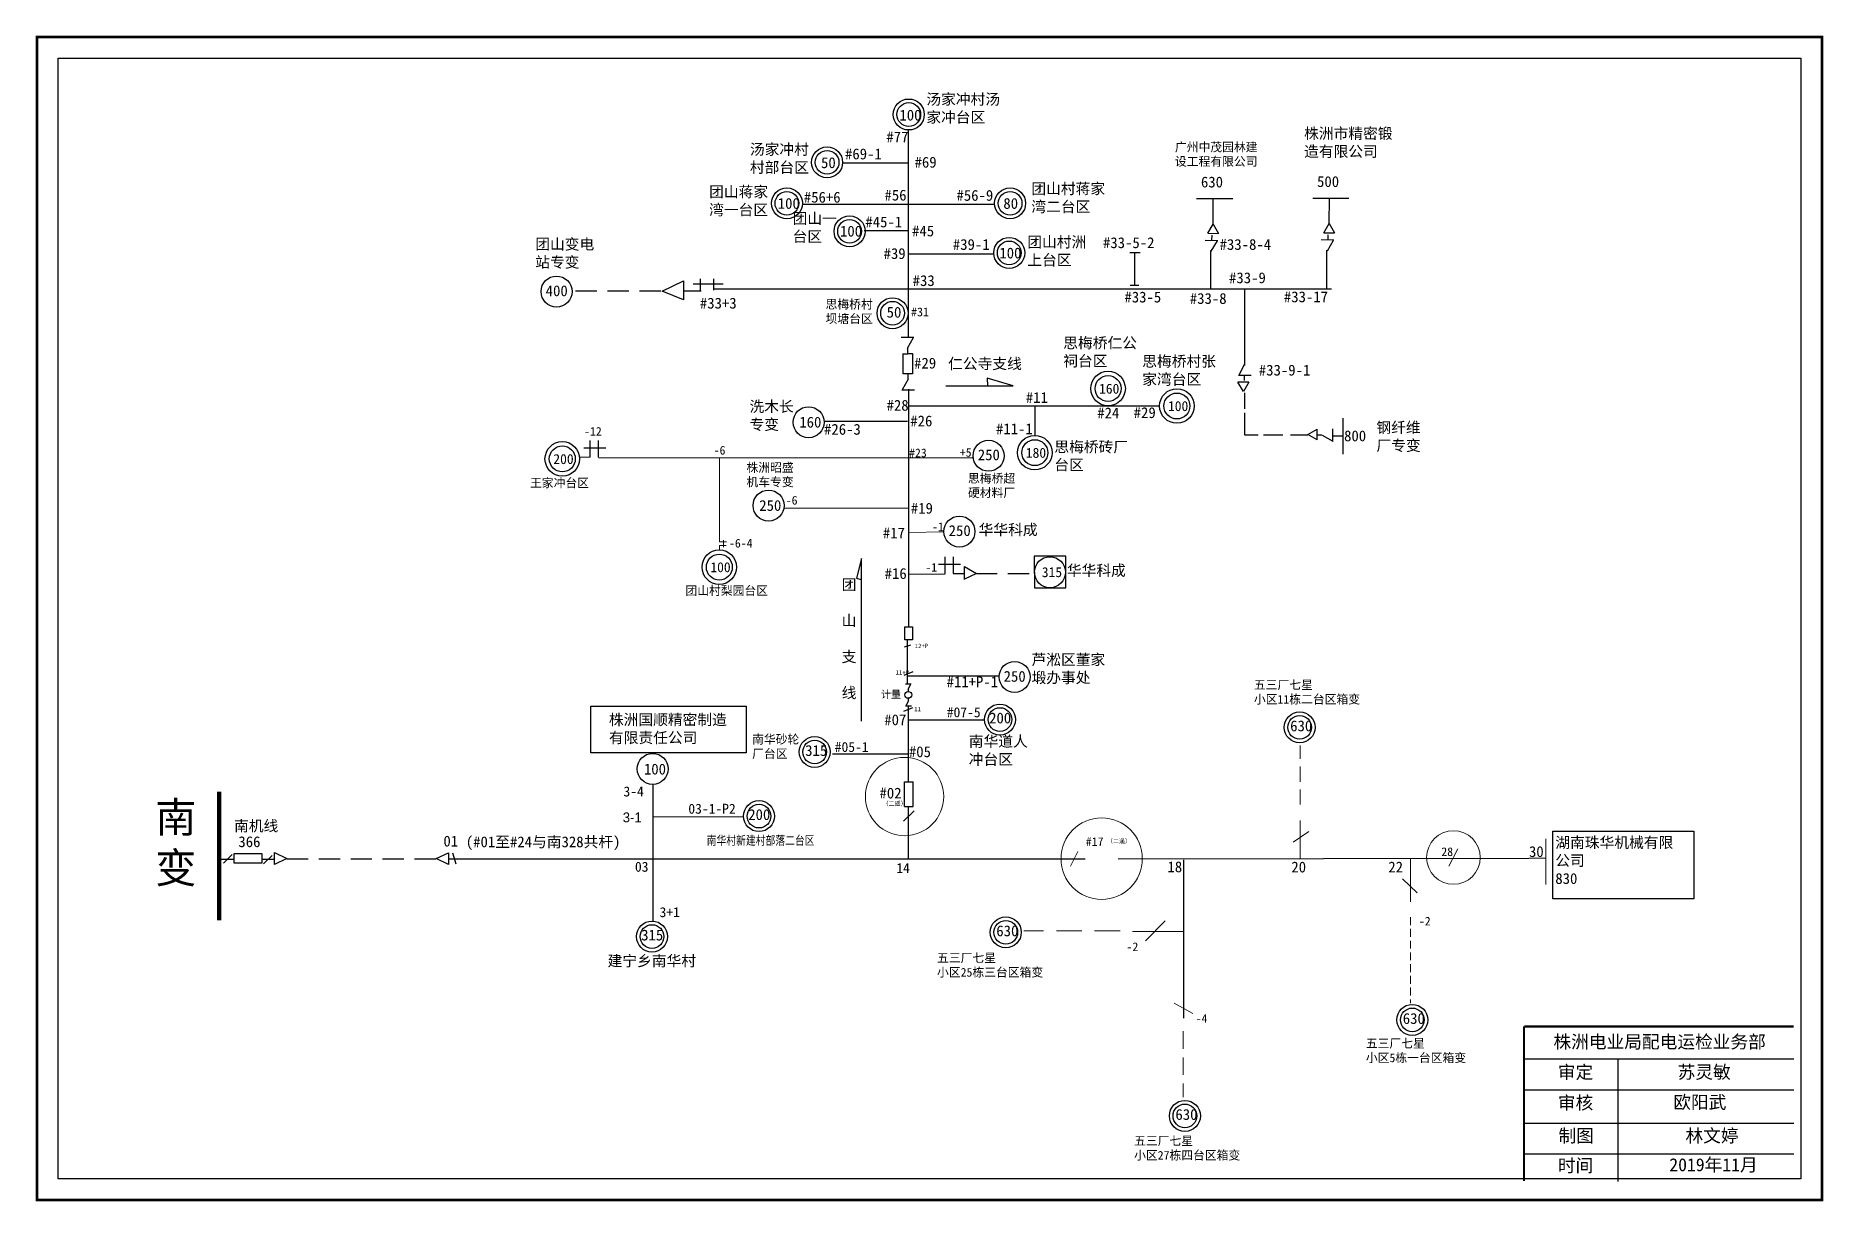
# Model space of a CAD drawing. Extents: x -41 to 372, y -23 to 247.
import ezdxf

# ---------------------------------------------------------------- set-up
doc = ezdxf.new("R2010")
doc.units = 0
doc.header["$LTSCALE"] = 0.774411
doc.linetypes.add('ACAD_ISO02W100', pattern=[15, 12, -3])
doc.linetypes.add('DASHED2', pattern=[9.525, 6.35, -3.175])
doc.layers.get('0').update_dxf_attribs({"linetype": 'CONTINUOUS'})
doc.layers.add('0-RefEdit0', color=7, linetype='CONTINUOUS')
doc.layers.add('MiniCADViewLayer', color=7, linetype='CONTINUOUS')
doc.styles.add('hztxt_txtstyle_2.27', font='', dxfattribs={"height": 2.26771, "bigfont": 'hztxt.shx'})
doc.styles.add('SimSun_txtstyle_2.00_0_0', font='', dxfattribs={"height": 2})
doc.styles.add('SimSun_txtstyle_2.30_0_0', font='', dxfattribs={"height": 2.3})
doc.styles.add('SimSun_txtstyle_2.50_0_0', font='', dxfattribs={"height": 2.5})
doc.styles.add('SimSun_txtstyle_200.00_0_0200', font='', dxfattribs={"height": 200})
doc.styles.get("Standard").update_dxf_attribs({"font": '', "height": 2.5})
doc.styles.add('字体', font='', dxfattribs={"height": 2.5})
doc.styles.add('宋体_txtstyle_100.00_0_0100', font='SIMSUN.TTC', dxfattribs={"height": 100})
doc.styles.add('宋体_txtstyle_200.00_0_0200', font='SIMSUN.TTC', dxfattribs={"height": 200})
doc.styles.get('hztxt_txtstyle_2.27').set_extended_font_data('hztxt')
doc.styles.get('SimSun_txtstyle_2.00_0_0').set_extended_font_data('SimSun')
doc.styles.get('SimSun_txtstyle_2.30_0_0').set_extended_font_data('SimSun')
doc.styles.get('SimSun_txtstyle_2.50_0_0').set_extended_font_data('SimSun')
doc.styles.get('SimSun_txtstyle_200.00_0_0200').set_extended_font_data('SimSun')
doc.styles.get('Standard').set_extended_font_data('SimSun')
doc.styles.get('字体').set_extended_font_data('SimSun')

msp = doc.modelspace()

# ---------------------------------------------------------------- linework, layer by layer
at = {"color": 0}
for p, q in [((160.78, 177.16), (160.78, 225.09)), ((231.27, 203.29), (231.28, 209.19)), ((258.11, 203.4), (258.13, 209.29)), ((229.99, 201.17), (231.27, 203.29)), ((231.27, 203.29), (232.47, 201.12)), ((256.83, 201.27), (258.11, 203.4)), ((258.11, 203.4), (259.32, 201.23)), ((150.56, 201.78), (160.61, 201.78)), ((229.99, 201.17), (232.47, 201.12)), ((256.83, 201.27), (259.32, 201.23)), ((213.1, 189.2), (213.1, 196.72)), ((230.71, 188.24), (230.71, 197.17)), ((257.55, 188.34), (257.55, 197.27)), ((115.76, 188.32), (220.89, 188.32)), ((239.46, 166.73), (236.98, 166.71)), ((238.24, 164.57), (236.98, 166.71)), ((239.46, 166.73), (238.24, 164.57)), ((160.55, 157.67), (141.33, 157.67)), ((253.15, 154.63), (255.29, 155.89)), ((255.31, 153.41), (253.15, 154.63)), ((255.31, 153.41), (255.29, 155.89)), ((160.85, 122.4), (169.27, 122.48)), ((160.65, 98.86), (181.6, 98.86)), ((160.91, 88.74), (178.33, 88.74)), ((143.21, 80.87), (160.63, 80.87)), ((159.88, 68.67), (159.88, 74.39)), ((159.88, 74.39), (161.88, 74.39)), ((161.88, 68.67), (161.88, 74.39)), ((159.88, 68.67), (161.88, 68.67))]:
    msp.add_line(p, q, dxfattribs=at)
at = {"color": 0, "linetype": 'Continuous'}
for p, q in [((160.65, 217.39), (145.7, 217.39)), ((136.35, 207.9), (180.63, 207.9)), ((227.42, 209.17), (235.82, 209.21)), ((254.27, 209.28), (262.66, 209.31)), ((232.29, 199.43), (229.39, 199.51)), ((230.8, 196.99), (232.24, 199.44)), ((230.93, 200.7), (230.9, 199.6)), ((259.14, 199.54), (256.24, 199.62)), ((257.65, 197.09), (259.09, 199.54)), ((257.78, 200.81), (257.75, 199.7)), ((160.68, 196.43), (180.42, 196.43)), ((211.97, 196.72), (214.38, 196.72)), ((112.68, 188.03), (112.68, 190.66)), ((115.78, 188.03), (115.78, 190.66)), ((103.86, 187.76), (108.76, 190.14)), ((108.76, 185.8), (103.86, 187.76)), ((108.76, 190.14), (108.76, 185.8)), ((112.86, 187.79), (108.93, 187.79)), ((111.01, 189.46), (117.93, 189.46)), ((212.03, 189.2), (214.09, 189.2)), ((220.91, 188.34), (258.62, 188.34)), ((238.49, 188.1), (238.49, 170.59)), ((162, 177.06), (159.1, 177.06)), ((160.55, 174.51), (160.55, 173.43)), ((160.57, 174.57), (161.95, 177.06)), ((238.53, 170.89), (237.16, 168.4)), ((160.7, 167.47), (159.33, 164.98)), ((160.72, 167.53), (160.72, 168.61)), ((169.46, 165.88), (184.97, 165.88)), ((184.97, 165.88), (179, 167.7)), ((179, 167.7), (179.09, 165.88)), ((237.1, 168.4), (240.01, 168.4)), ((238.5, 167.17), (238.5, 168.28)), ((159.27, 164.98), (162.17, 164.98)), ((160.85, 110.2), (160.85, 165.1)), ((238.5, 164.29), (238.5, 160.55)), ((238.5, 159.66), (238.5, 154.54)), ((261.28, 150.07), (261.28, 158.42)), ((87.21, 149.38), (87.21, 153.3)), ((89.05, 153.3), (89.05, 149.38)), ((238.5, 154.54), (241.65, 154.54)), ((242.9, 154.54), (247.36, 154.54)), ((249.15, 154.54), (253.14, 154.54)), ((256.41, 154.51), (255.33, 154.51)), ((256.47, 154.49), (258.96, 153.11)), ((258.95, 154.37), (261.11, 154.37)), ((258.96, 153.06), (258.96, 155.96)), ((85.71, 151.57), (90.78, 151.57)), ((149.95, 125.97), (148.74, 121.43)), ((149.95, 88.42), (149.95, 125.97)), ((167.75, 124.68), (172.81, 124.68)), ((169.24, 122.5), (169.24, 126.41)), ((171.09, 126.41), (171.09, 122.5)), ((173.73, 121.11), (173.73, 124.11)), ((173.73, 124.11), (176.5, 122.5)), ((148.74, 121.43), (149.8, 121.13)), ((171.09, 122.5), (173.62, 122.5)), ((176.5, 122.5), (173.73, 121.23)), ((161.4, 96.96), (160.06, 96.96)), ((160.73, 95.78), (160.73, 95.28)), ((160.74, 95.81), (161.37, 96.96)), ((160.13, 91.98), (161.47, 91.98)), ((160.79, 93.13), (160.16, 91.98)), ((160.8, 93.16), (160.8, 93.66)), ((160.8, 74.39), (160.8, 91.95)), ((101.64, 73.69), (101.64, 56.48)), ((160.79, 56.63), (160.81, 67.62)), ((160.81, 67.62), (160.81, 68.71)), ((51.57, 56.68), (54.45, 57.99)), ((54.45, 57.99), (54.45, 55.24)), ((54.45, 55.24), (51.57, 56.68)), ((54.48, 56.62), (201.63, 56.62)), ((56.19, 55.35), (55.39, 57.86)), ((101.66, 56.39), (101.66, 42.24)), ((209.28, 56.62), (304.23, 56.77))]:
    msp.add_line(p, q, dxfattribs=at)
at = {"color": 0, "linetype": 'DASHED2'}
for p, q in [((103.48, 187.75), (83.01, 187.75)), ((176.38, 122.5), (189.84, 122.5))]:
    msp.add_line(p, q, dxfattribs=at)
at = {"color": 7, "linetype": 'Continuous', "lineweight": 0, "ltscale": 0.262116}
msp.add_line((87.21, 149.38), (84.78, 149.38), dxfattribs=at)
at = {"color": 7, "linetype": 'Continuous', "lineweight": 0, "ltscale": 1.018601}
for p, q in [((160.85, 149.23), (89.11, 149.23)), ((117.12, 149.23), (117.12, 129.87)), ((160.85, 137.65), (131.99, 137.65))]:
    msp.add_line(p, q, dxfattribs=at)
at = {"color": 7, "linetype": 'Continuous', "lineweight": 0, "ltscale": 0.963316}
msp.add_line((160.85, 149.23), (175.62, 149.23), dxfattribs=at)
at = {"color": 7, "linetype": 'Continuous', "lineweight": 0, "ltscale": 0.16172}
for p, q in [((117.11, 129.01), (118.66, 129.01)), ((117.12, 129.87), (118.68, 129.87))]:
    msp.add_line(p, q, dxfattribs=at)
at = {"color": 7, "linetype": 'Continuous', "lineweight": 0, "ltscale": 0.110064}
msp.add_line((117.11, 129.01), (117.11, 127.96), dxfattribs=at)
at = {"color": 7, "linetype": 'Continuous', "lineweight": 0, "ltscale": 0.049913}
msp.add_line((118.01, 130.26), (118.01, 128.64), dxfattribs=at)
at = {"color": 7, "linetype": 'Continuous', "lineweight": 0, "ltscale": 0.538797}
msp.add_line((160.85, 131.99), (168.99, 132.14), dxfattribs=at)
at = {"color": 0, "linetype": 'DASHED2', "lineweight": 0, "ltscale": 0.714671}
msp.add_line((251.34, 69.12), (251.34, 82.79), dxfattribs=at)
at = {"color": 7, "linetype": 'Continuous', "lineweight": 0, "ltscale": 0.260354}
msp.add_line((162.11, 67.66), (159.67, 65.29), dxfattribs=at)
at = {"color": 0, "linetype": 'Continuous', "lineweight": 0, "ltscale": 2.267058}
for p, q in [((249.76, 60.41), (253.39, 62.9)), ((251.35, 56.71), (251.35, 65.43))]:
    msp.add_line(p, q, dxfattribs=at)
at = {"linetype": 'Continuous'}
for p, q in [((14.18, 58.07), (17.06, 56.63)), ((14.18, 55.31), (14.18, 58.07)), ((4.38, 57.59), (2.41, 55.61)), ((11.3, 56.54), (14.14, 56.54)), ((13.62, 57.37), (11.64, 55.39)), ((17.06, 56.63), (14.18, 55.31)), ((224.39, 56.37), (224.37, 19.74)), ((303.17, 10.33), (365.53, 10.33)), ((324.81, 10.32), (324.81, -18.01)), ((303.17, 3.23), (365.53, 3.23)), ((303.17, -4.52), (365.53, -4.52)), ((303.17, -11.62), (365.53, -11.62))]:
    msp.add_line(p, q, dxfattribs=at)
at = {"color": 7, "linetype": 'Continuous', "lineweight": 0, "ltscale": 0.513002}
msp.add_line((199.97, 58.29), (198.22, 54.85), dxfattribs=at)
at = {"color": 7, "linetype": 'Continuous', "lineweight": 0, "ltscale": 0.983915}
msp.add_line((287.84, 58.91), (285.77, 54.87), dxfattribs=at)
at = {"color": 0, "linetype": 'Continuous', "lineweight": 0, "ltscale": 1.701987}
msp.add_line((308.21, 61.22), (308.21, 50.65), dxfattribs=at)
at = {"linetype": 'ACAD_ISO02W100'}
msp.add_line((4.88, 56.45), (1.79, 56.45), dxfattribs=at)
at = {"linetype": 'DASHED2'}
msp.add_line((17.05, 56.55), (51.56, 56.55), dxfattribs=at)
at = {"color": 0, "linetype": 'Continuous', "lineweight": 0, "ltscale": 1.428631}
for p, q in [((276.87, 56.71), (276.87, 46.68)), ((275.02, 51.97), (278.44, 48.69))]:
    msp.add_line(p, q, dxfattribs=at)
at = {"color": 0, "linetype": 'Continuous', "lineweight": 0, "ltscale": 0.525305}
msp.add_line((308.21, 56.77), (304.23, 56.77), dxfattribs=at)
at = {"color": 0, "linetype": 'Continuous', "lineweight": 0, "ltscale": 2.413385}
for p, q in [((220.15, 42.22), (215.57, 37.63)), ((224.38, 39.8), (212.63, 39.8))]:
    msp.add_line(p, q, dxfattribs=at)
at = {"color": 7, "linetype": 'DASHED2', "lineweight": 0, "ltscale": 0.367629}
msp.add_line((276.92, 43.08), (276.92, 23.19), dxfattribs=at)
at = {"color": 0, "linetype": 'DASHED2', "lineweight": 0, "ltscale": 1.199179}
msp.add_line((209.74, 39.96), (187.46, 39.96), dxfattribs=at)
at = {"color": 7, "linetype": 'DASHED2', "lineweight": 0, "ltscale": 1.725099}
msp.add_line((222.22, 23.24), (226.53, 20.82), dxfattribs=at)
at = {"color": 7, "linetype": 'DASHED2', "lineweight": 0, "ltscale": 0.816141}
msp.add_line((224.34, 16.72), (224.34, 1.53), dxfattribs=at)
at = {"linetype": 'Continuous', "const_width": 0.6}
msp.add_lwpolyline([(-40.74, 246.51), (372.03, 246.51), (372.03, -22.25), (-40.74, -22.25)], close=True, dxfattribs=at)
at = {"linetype": 'Continuous'}
msp.add_lwpolyline([(-35.88, 241.65), (367.18, 241.65), (367.18, -17.4), (-35.88, -17.4)], close=True, dxfattribs=at)
at = {"color": 0, "linetype": 'Continuous'}
for points in [[(160.67, 173.34), (161.72, 173.34), (161.72, 168.71), (159.59, 168.71), (159.59, 173.34)], [(159.59, 173.33), (160.67, 173.33)]]:
    msp.add_lwpolyline(points, dxfattribs=at)
at = {"color": 7, "linetype": 'Continuous'}
msp.add_lwpolyline([(159.97, 110.2), (161.72, 110.2), (161.72, 107.2), (159.97, 107.2)], close=True, dxfattribs=at)
for points in [[(159.87, 105.59), (161.31, 106.04)], [(160.58, 96.97), (160.58, 107.22)], [(159.82, 99.02), (161.88, 99.88)], [(159.7, 90.69), (161.76, 91.55)]]:
    msp.add_lwpolyline(points, dxfattribs=at)
at = {"color": 1, "linetype": 'Continuous'}
for points in [[(87.31, 91.86), (123.27, 91.86), (123.27, 81.11), (87.31, 81.11)], [(309.83, 62.98), (342.43, 62.98), (342.43, 47.36), (309.83, 47.36)]]:
    msp.add_lwpolyline(points, close=True, dxfattribs=at)
at = {"linetype": 'Continuous'}
for points, const_width in [([(1.38, 42.4), (1.38, 72.09)], 1), ([(303.13, 17.84), (303.13, -17.89)], 0.5), ([(303.17, 17.84), (365.53, 17.84)], 0.5)]:
    msp.add_lwpolyline(points, dxfattribs=dict(at, const_width=const_width))
at = {"color": 0, "linetype": 'ACAD_ISO02W100'}
msp.add_lwpolyline([(11.28, 57.78), (11.28, 55.57), (4.88, 55.57), (4.88, 57.78)], close=True, dxfattribs=at)
at = {"color": 0, "linetype": 'Continuous'}
for centre, radius in [((160.85, 228.61), 3.58), ((160.85, 228.61), 2.74), ((141.97, 217.55), 3.58), ((141.97, 217.55), 2.74), ((132.68, 208.08), 3.58), ((184.29, 208.08), 3.58), ((132.68, 208.08), 2.74), ((184.29, 208.08), 2.74), ((147.16, 201.61), 3.58), ((147.16, 201.61), 2.74), ((184.08, 196.62), 3.58), ((184.08, 196.62), 2.74), ((79.4, 187.68), 3.58), ((157.1, 182.69), 3.58), ((157.1, 182.69), 2.74), ((137.69, 157.48), 3.58), ((179.31, 149.73), 3.58), ((128.43, 138.22), 3.58), ((172.57, 132.21), 3.58), ((193.5, 122.83), 3.58), ((185.33, 98.62), 3.58), ((160.75, 94.47), 0.789), ((181.94, 88.77), 3.58), ((181.94, 88.77), 2.74), ((251.25, 86.97), 3.58), ((251.25, 86.97), 2.74), ((139.09, 81.28), 3.58), ((139.09, 81.28), 2.74), ((101.63, 77.36), 3.58), ((126.22, 66.45), 3.58), ((126.22, 66.45), 2.74), ((101.47, 38.62), 3.58), ((101.47, 38.62), 2.74), ((183.29, 39.6), 3.58), ((183.29, 39.6), 2.74)]:
    msp.add_circle(centre, radius, dxfattribs=at)
at = {"color": 0}
for centre, radius in [((206.94, 165.27), 4), ((206.94, 165.27), 3), ((222.87, 161.24), 4), ((222.87, 161.24), 3), ((80.73, 149.01), 4), ((189.99, 150.45), 4), ((189.99, 150.45), 3), ((80.73, 149.01), 3), ((117.04, 124.01), 4), ((117.04, 124.01), 3)]:
    msp.add_circle(centre, radius, dxfattribs=at)
at = {"color": 12, "linetype": 'Continuous', "lineweight": 0, "ltscale": 0.492202, "true_color": 0xc00000}
for centre, radius in [((159.88, 70.98), 9.05), ((205.46, 56.62), 9.4)]:
    msp.add_circle(centre, radius, dxfattribs=at)
at = {"color": 12, "linetype": 'Continuous', "lineweight": 0, "ltscale": 1.518387, "true_color": 0xc00000}
msp.add_circle((286.81, 56.89), 6.2, dxfattribs=at)
at = {"linetype": 'Continuous'}
for centre, radius in [((277.3, 19.35), 3.58), ((277.3, 19.35), 2.74), ((224.71, -2.84), 3.58), ((224.71, -2.84), 2.74)]:
    msp.add_circle(centre, radius, dxfattribs=at)
at = {"layer": '0-RefEdit0', "color": 0, "linetype": 'ByBlock', "ltscale": 2}
for p, q in [((160.96, 161.31), (218.61, 161.31)), ((190.05, 154.44), (190.05, 161.21))]:
    msp.add_line(p, q, dxfattribs=at)
msp.add_lwpolyline([(197.18, 126.53), (189.88, 126.53), (189.92, 119.21), (197.18, 119.21)], close=True, dxfattribs=at)
at = {"layer": 'MiniCADViewLayer', "color": 0, "linetype": 'Continuous'}
msp.add_line((101.64, 66.34), (122.65, 66.25), dxfattribs=at)

# ---------------------------------------------------------------- texts
at = {"color": 0}
for s, height, p in [('#77', 2.5, (155.68, 222.16)), ('#69-1', 2.5, (146.11, 218.25)), ('#69', 2.5, (162.2, 216.33)), ('#56', 2.5, (155.24, 208.73)), ('#56-9', 2.5, (171.89, 208.67)), ('#56+6', 2.5, (136.59, 208.25)), ('#45-1', 2.5, (150.82, 202.53)), ('#45', 2.5, (161.62, 200.45)), ('#39-1', 2.5, (171.05, 197.32)), ('#33-5-2', 2.5, (205.77, 197.73)), ('#33-8-4', 2.5, (232.74, 197.33)), ('#39', 2.5, (155.03, 195.22)), ('#33', 2.5, (161.76, 188.97)), ('#33-9', 2.5, (234.92, 189.62)), ('#33+3', 2.5, (112.55, 183.76)), ('#33-5', 2.5, (210.73, 185.17)), ('#33-8', 2.5, (225.85, 184.84)), ('#33-17', 2.5, (247.6, 185.22)), ('#31', 2.019, (161.4, 181.97)), ('#29', 2.5, (162.09, 169.9)), ('#33-9-1', 2.5, (241.81, 168.28)), ('#28', 2.5, (155.73, 160.15)), ('#11', 2.5, (187.93, 161.95)), ('#26', 2.5, (161.21, 156.54)), ('#11-1', 2.5, (181.02, 154.71)), ('#24', 2.5, (204.44, 158.38)), ('#29', 2.5, (212.87, 158.45)), ('#26-3', 2.5, (141.26, 154.6)), ('#17', 2.5, (154.87, 130.65)), ('#16', 2.5, (155.28, 121.28)), ('#11+P-1', 2.5, (169.6, 96.25)), ('#07', 2.5, (155.19, 87.47)), ('#05', 2.5, (160.89, 80.08)), ('#02', 2.5, (154.09, 70.53))]:
    msp.add_text(s, height=height, dxfattribs=at).set_placement(p)
at = {"color": 7}
for s, height, p in [('#19', 2.5, (161.34, 136.36)), ('-1', 2, (164.69, 122.94))]:
    msp.add_text(s, height=height, dxfattribs=at).set_placement(p)
at = {"color": 0, "style": '字体'}
msp.add_text('建宁乡南华村', height=2.5, dxfattribs=at).set_placement((91.2, 31.76))
at = {"color": 0, "attachment_point": 1}
for s, insert, char_height, width, style in [('{\\fSimSun|b0|i0|c134|p2;汤家冲村汤家冲台区}', (164.92, 233.4), 2.5, 18.3744, '字体'), ('{\\fSimSun|b0|i0|c134|p2;株洲市精密锻造有限公司}', (252.27, 225.5), 2.5, 21.0378, '字体'), ('{\\fSimSun|b0|i0|c134|p2;汤家冲村村部台区}', (124.12, 221.81), 2.5, 15.6399, '字体'), ('广州中茂园林建设工程有限公司', (222.41, 222.08), 2, 19.9387, '字体'), ('{\\fSimSun|b0|i0|c134|p2;团山蒋家湾一台区}', (114.69, 212), 2.5, 15.6399, '字体'), ('{\\fSimSun|b0|i0|c134|p2;团山村蒋家湾二台区}', (189.21, 212.73), 2.5, 18.941, '字体'), ('{\\fSimSun|b0|i0|c134|p2;团山一台区}', (133.99, 205.83), 2.5, 12.2744, '字体'), ('{\\fSimSun|b0|i0|c134|p2;团山变电站专变}', (74.48, 199.9), 2.5, 15.6399, '字体'), ('{\\fSimSun|b0|i0|c134|p2;团山村洲上台区}', (188.27, 200.4), 2.5, 15.6399, '字体'), ('{\\fSimSun|b0|i0|c134|p2;思梅桥仁公祠台区}', (196.58, 177.07), 2.5, 17.1533, '字体'), ('仁公寺支线', (169.95, 172.28), 2.5, 17.7586, '字体'), ('{\\fSimSun|b0|i0|c134|p2;思梅桥村张家湾台区}', (214.85, 172.83), 2.5, 17.1533, '字体'), ('{\\fSimSun|b0|i0|c134|p2;洗木长专变}', (124.02, 162.39), 2.5, 11.1598, '字体'), ('{\\fSimSun|b0|i0|c134|p2;钢纤维厂专变}', (269, 157.53), 2.5, 11.6655, '字体'), ('{\\fSimSun|b0|i0|c134|p2;思梅桥砖厂台区}', (194.52, 153.05), 2.5, 17.1533, '字体'), ('华华科成', (177.01, 133.91), 2.5, 18.3744, '字体'), ('华华科成', (197.41, 124.49), 2.5, 18.3744, '字体'), ('{\\fSimSun|b0|i0|c134|p2;芦淞区董家塅办事处}', (189.24, 103.88), 2.5, 17.6557, '字体'), ('计量', (154.42, 95.44), 1.7, 14.0551, '字体'), ('{\\fSimSun|b0|i0|c134|p2;南华砂轮厂台区}', (124.63, 85.2), 2, 11.1604, '字体'), ('{\\fSimSun|b0|i0|c134|p2;南华道人冲台区}', (174.73, 85), 2.5, 14.0551, '字体'), ('03-1-P2', (109.88, 69.31), 2.3, 4.8377, 'SimSun_txtstyle_2.30_0_0')]:
    msp.add_mtext(s, dxfattribs=dict(at, insert=insert, char_height=char_height, width=width, style=style))
for s, insert, char_height, width in [('100', (158.69, 229.72), 2.5, 8.9825), ('50', (140.56, 218.72), 2.5, 8.9825), ('630', (228.42, 214.26), 2.5, 4.9053), ('500', (255.27, 214.36), 2.5, 4.9053), ('100', (130.55, 209.31), 2.5, 4.9053), ('80', (182.73, 209.31), 2.5, 4.9053), ('100', (144.95, 202.9), 2.5, 4.9053), ('100', (181.8, 197.85), 2.5, 4.9053), ('400', (76.89, 189.12), 2.5, 4.9053), ('50', (155.74, 184.16), 2.5, 4.9053), ('160', (204.86, 166.39), 2.3, 4.9053), ('100', (220.8, 162.37), 2.3, 4.9053), ('160', (135.54, 158.76), 2.5, 4.9053), ('800', (261.52, 155.59), 2.5, 4.9053), ('250', (176.82, 151.21), 2.5, 4.9053), ('180', (187.92, 151.57), 2.3, 4.9053), ('250', (126.28, 139.5), 2.5, 4.9053), ('250', (170.08, 133.69), 2.5, 4.9053), ('100', (114.97, 125.13), 2.3, 4.9053), ('315', (191.62, 123.99), 2.3, 4.9053), ('12+P', (162.23, 106.3), 1, 4.9053), ('11+P', (157.8, 100.16), 1, 4.9053), ('250', (182.79, 100.01), 2.5, 4.9053), ('11', (162.1, 91.69), 1, 4.9053), ('#07-5', (169.65, 91.61), 2.3, 4.8377), ('200', (179.44, 90.38), 2.5, 4.9053), ('315', (136.9, 82.87), 2.5, 4.9053), ('#05-1', (143.74, 83.58), 2.3, 4.8377), ('100', (99.61, 78.57), 2.5, 4.9053), ('3-4', (94.88, 73.3), 2.3, 4.8377), ('200', (123.73, 68.06), 2.5, 4.9053), ('03', (97.53, 55.9), 2.3, 4.8377), ('14', (157.97, 55.59), 2.3, 4.8377), ('3+1', (103.22, 45.41), 2.3, 4.8377), ('315', (98.97, 40.22), 2.5, 4.9053)]:
    msp.add_mtext(s, dxfattribs=dict(at, insert=insert, char_height=char_height, width=width))
at = {"color": 0, "linetype": 'Continuous', "attachment_point": 1}
for s, insert, char_height, width, style in [('{\\fSimSun|b0|i0|c134|p2;思梅桥村\\P坝塘台区}', (141.62, 185.74), 2, 27.4955, '字体'), ('团\\P\\P山\\P\\P支\\P\\P线', (145.34, 121.22), 2.5, 42.8122, '字体'), ('630', (249.06, 88.56), 2.5, 4.9053, 'SimSun_txtstyle_2.50_0_0'), ('南机线', (4.82, 65.45), 2.5, 10.4716, '字体'), ('(#01至#24与南328共杆)', (58.42, 61.76), 2.5, 46.7533, '字体'), ('30', (304.28, 59.5), 2.5, 5.6554, 'SimSun_txtstyle_2.50_0_0'), ('18', (220.68, 55.98), 2.5, 5.6554, 'SimSun_txtstyle_2.50_0_0'), ('20', (249.33, 55.94), 2.5, 5.6554, 'SimSun_txtstyle_2.50_0_0'), ('22', (271.76, 55.94), 2.5, 5.6554, 'SimSun_txtstyle_2.50_0_0'), ('630', (181.1, 41.19), 2.5, 4.9053, 'SimSun_txtstyle_2.50_0_0')]:
    msp.add_mtext(s, dxfattribs=dict(at, insert=insert, char_height=char_height, width=width, style=style))
at = {"color": 7, "linetype": 'Continuous', "lineweight": 0, "ltscale": 0.624229, "char_height": 2, "attachment_point": 1, "style": 'SimSun_txtstyle_200.00_0_0200'}
for s, insert in [('-12', (85.77, 156.38)), ('-6', (115.74, 152.01)), ('#23', (160.93, 151.4)), ('王家冲台区', (73.27, 144.45)), ('-6-4', (119.29, 130.53))]:
    msp.add_mtext(s, dxfattribs=dict(at, insert=insert))
at = {"color": 7, "insert": (78.66, 150.13), "char_height": 2.3, "width": 4.9053, "attachment_point": 1, "style": 'SimSun_txtstyle_2.30_0_0'}
msp.add_mtext('200', dxfattribs=at)
at = {"color": 7, "linetype": 'Continuous', "lineweight": 0, "ltscale": 0.764711, "char_height": 2, "attachment_point": 1, "style": 'SimSun_txtstyle_200.00_0_0200'}
for s, insert in [('+5', (172.66, 151.52)), ('思梅桥超^M^J硬材料厂', (174.55, 145.51))]:
    msp.add_mtext(s, dxfattribs=dict(at, insert=insert))
at = {"color": 7, "linetype": 'Continuous', "lineweight": 0, "ltscale": 1.018601, "char_height": 2, "attachment_point": 1, "style": 'SimSun_txtstyle_200.00_0_0200'}
for s, insert in [('株洲昭盛^M^J机车专变', (123.33, 148.01)), ('-6', (132.41, 140.45))]:
    msp.add_mtext(s, dxfattribs=dict(at, insert=insert))
at = {"color": 7, "linetype": 'Continuous', "lineweight": 0, "ltscale": 0.538797, "insert": (166.25, 134.31), "char_height": 2, "attachment_point": 1, "style": 'SimSun_txtstyle_2.00_0_0'}
msp.add_mtext('-1', dxfattribs=at)
at = {"color": 7, "linetype": 'Continuous', "lineweight": 0, "ltscale": 0.849257, "insert": (109.21, 119.56), "char_height": 2, "attachment_point": 1, "style": 'SimSun_txtstyle_200.00_0_0200'}
msp.add_mtext('团山村梨园台区', dxfattribs=at)
at = {"color": 0, "linetype": 'Continuous', "lineweight": 0, "ltscale": 2.431966, "insert": (240.67, 97.79), "char_height": 2, "attachment_point": 1, "style": 'SimSun_txtstyle_2.00_0_0'}
msp.add_mtext('五三厂七星^J小区11栋二台区箱变', dxfattribs=at)
at = {"color": 1, "linetype": 'Continuous', "char_height": 2.5, "width": 28.5648, "attachment_point": 1, "style": '字体'}
for s, insert in [('{\\C0;株洲国顺精密制造有限责任公司}', (91.51, 90.01)), ('{\\C0;湖南珠华机械有限公司\\P830}', (310.37, 61.61))]:
    msp.add_mtext(s, dxfattribs=dict(at, insert=insert))
at = {"linetype": 'Continuous', "attachment_point": 1}
for s, insert, char_height, width, style in [('南 \\P变', (-13.43, 69.67), 7, 27.4955, '字体'), ('630', (275.1, 20.93), 2.5, 4.9053, 'SimSun_txtstyle_2.50_0_0'), ('株洲电业局配电运检业务部', (309.95, 15.81), 3, 82.0179, '字体'), ('审定', (310.96, 8.78), 3, 23.4615, '字体'), ('苏灵敏', (338.68, 8.81), 3, 23.4615, '字体'), ('审核', (310.96, 1.71), 3, 23.4615, '字体'), ('欧阳武', (337.65, 1.84), 3, 33.0539, '字体'), ('630', (222.52, -1.25), 2.5, 4.9053, 'SimSun_txtstyle_2.50_0_0'), ('制图', (311.12, -5.91), 3, 23.4615, '字体'), ('时间', (310.96, -12.79), 3, 23.4615, '字体')]:
    msp.add_mtext(s, dxfattribs=dict(at, insert=insert, char_height=char_height, width=width, style=style))
at = {"color": 4, "linetype": 'Continuous', "lineweight": 0, "ltscale": 1.221712, "true_color": 0x00ffff, "char_height": 1, "attachment_point": 1, "style": '宋体_txtstyle_100.00_0_0100'}
for insert in [(154.79, 69.85), (206.65, 61.19)]:
    msp.add_mtext('（二遥）', dxfattribs=dict(at, insert=insert))
at = {"color": 7, "true_color": 0xffffff, "insert": (119.01, 62.68), "char_height": 2.5, "width": 14.0551, "attachment_point": 1, "style": '字体'}
msp.add_mtext('{\\fSimSun|b0|i0|c134|p2南华村新建村部落二台区}', dxfattribs=at)
at = {"color": 0, "linetype": 'Continuous', "char_height": 2.5, "width": 5.6554, "attachment_point": 1}
for s, insert in [('366', (5.82, 61.79)), ('01', (53.24, 61.93))]:
    msp.add_mtext(s, dxfattribs=dict(at, insert=insert))
at = {"color": 7, "linetype": 'Continuous', "lineweight": 0, "ltscale": 1.221712, "insert": (201.8, 61.55), "char_height": 2, "attachment_point": 1, "style": '宋体_txtstyle_200.00_0_0200'}
msp.add_mtext('#17', dxfattribs=at)
at = {"color": 7, "linetype": 'Continuous', "lineweight": 0, "ltscale": 0.983915, "insert": (284.01, 59.22), "char_height": 2, "attachment_point": 1, "style": 'SimSun_txtstyle_200.00_0_0200'}
msp.add_mtext('28', dxfattribs=at)
at = {"color": 0, "linetype": 'Continuous', "lineweight": 0, "ltscale": 2.25182, "insert": (278.82, 43.18), "char_height": 2, "attachment_point": 1, "style": 'SimSun_txtstyle_2.00_0_0'}
msp.add_mtext('-2', dxfattribs=at)
at = {"color": 0, "linetype": 'DASHED2', "lineweight": 0, "ltscale": 1.863107, "insert": (211.21, 37.26), "char_height": 2, "attachment_point": 1, "style": 'SimSun_txtstyle_200.00_0_0200'}
msp.add_mtext('-2', dxfattribs=at)
at = {"color": 7, "linetype": 'Continuous', "lineweight": 0, "ltscale": 2.431966, "char_height": 2, "attachment_point": 1, "style": 'SimSun_txtstyle_2.00_0_0'}
for s, insert in [('五三厂七星^J小区25栋三台区箱变', (167.39, 34.69)), ('五三厂七星^J小区5栋一台区箱变', (266.56, 14.92)), ('五三厂七星^J小区27栋四台区箱变', (212.97, -7.6))]:
    msp.add_mtext(s, dxfattribs=dict(at, insert=insert))
at = {"color": 7, "linetype": 'DASHED2', "lineweight": 0, "ltscale": 1.725099, "insert": (227.22, 20.71), "char_height": 2, "attachment_point": 1, "style": 'SimSun_txtstyle_2.00_0_0'}
msp.add_mtext('-4', dxfattribs=at)
at = {"color": 7, "linetype": 'Continuous', "true_color": 0xffffff, "char_height": 3, "width": 23.4615, "attachment_point": 1, "style": '字体'}
for s, insert in [('林文婷', (340.48, -5.91)), ('2019年11月', (336.74, -12.62))]:
    msp.add_mtext(s, dxfattribs=dict(at, insert=insert))
at = {"layer": 'MiniCADViewLayer', "color": 0, "attachment_point": 1, "style": 'hztxt_txtstyle_2.27'}
for s, insert, char_height in [('3-1', (94.71, 67.3), 2.268), ('南华村新建村部落二台区', (114.12, 61.86), 2.2677)]:
    msp.add_mtext(s, dxfattribs=dict(at, insert=insert, char_height=char_height))

doc.saveas('drawing.dxf')
